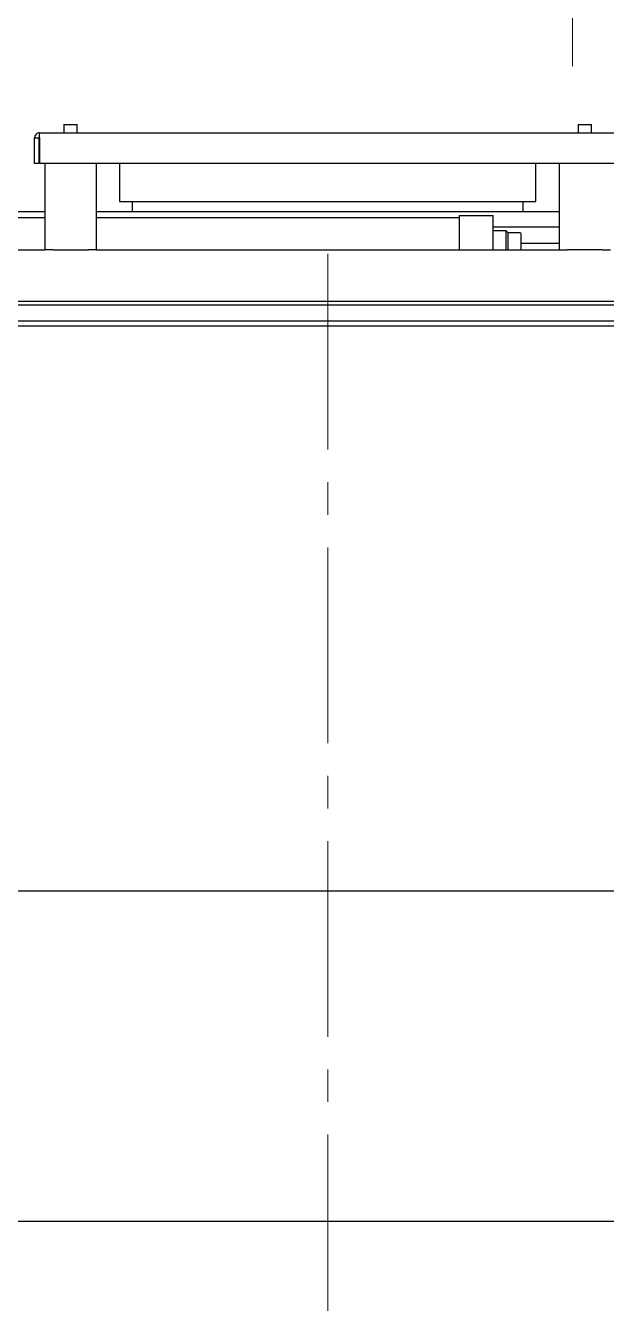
# Model space of a CAD drawing. Header units: millimetres. Extents: x 163705 to 1616509, y 81827 to 302547.
# Drawn here: x 1459592 to 1460157, y 144117 to 145361 of the extents above; entities that cross this region are included whole.
import ezdxf

# ---------------------------------------------------------------- set-up
doc = ezdxf.new("R2010")
doc.units = ezdxf.units.MM
doc.header["$LTSCALE"] = 10
doc.linetypes.add('CENTER2', pattern=[28.575, 19.05, -3.175, 3.175, -3.175])
doc.layers.add('1-中心线', color=1, linetype='CENTER2', lineweight=0)
doc.layers.add('1-隐线', color=8, linetype='Continuous')

# ---------------------------------------------------------------- blocks, each defined once
blk = doc.blocks.new('G$CABE3B3DF')
for p, q in [((1554.5, 2413.9), (1554.5, 2406)), ((1554.6, 2414), (1567.4, 2414)), ((1567.5, 2406), (1567.5, 2413.9)), ((2054.5, 2413.9), (2054.5, 2406)), ((2054.6, 2414), (2067.4, 2414)), ((2067.5, 2406), (2067.5, 2413.9)), ((1526, 2376), (1526, 2401)), ((1526, 2401), (1530, 2401)), ((1530, 2401), (1530, 2376)), ((1530.7, 2401), (1530.7, 2376)), ((1531, 2406), (2091, 2406)), ((1530, 2376), (1526, 2376)), ((2091.3, 2376), (1530.7, 2376)), ((1536, 2376), (1536, 2292)), ((1586, 2376), (1586, 2292)), ((1608.5, 2376), (1608.5, 2339)), ((2013.5, 2339), (2013.5, 2376)), ((2036, 2376), (2036, 2292)), ((1608.5, 2339), (2013.5, 2339)), ((1621, 2339), (1621, 2329)), ((2001, 2329), (2001, 2339)), ((1536, 2329), (1451, 2329)), ((2036, 2329), (1586, 2329)), ((1536, 2323), (1484, 2323)), ((1939, 2323), (1586, 2323)), ((1939, 2325.5), (1972, 2325.5)), ((1939, 2322), (1939, 2325.5)), ((1939, 2292), (1939, 2322)), ((1972, 2322), (1972, 2325.5)), ((1972, 2292), (1972, 2322)), ((2036, 2314), (1972, 2314)), ((1984.5, 2310.5), (1972, 2310.5)), ((1986.5, 2308.5), (1984.5, 2310.5)), ((1984.5, 2292), (1984.5, 2310.5)), ((1998, 2308.5), (1986.5, 2308.5)), ((1986.5, 2292), (1986.5, 2308.5)), ((1999, 2292), (1999, 2307.5)), ((1006, 2292), (1536, 2292)), ((1544, 2292), (1536, 2292)), ((1544, 2292), (1578, 2292)), ((1586, 2292), (1578, 2292)), ((1586, 2292), (2036, 2292)), ((2036, 2298), (1999, 2298)), ((2036, 2292), (2044, 2292)), ((2078, 2292), (2044, 2292)), ((2078, 2292), (2086, 2292)), ((986, 2242), (2636, 2242)), ((2536, 2238), (1451, 2238)), ((1011, 2218), (2611, 2218)), ((1014, 2223), (2608, 2223)), ((1011, 1668), (2611, 1668)), ((2695, 1346), (1426, 1346))]:
    blk.add_line(p, q)
for centre, radius, start, end in [((1554.6, 2413.9), 0.1, 90, 180), ((1567.4, 2413.9), 0.1, 0, 90), ((2054.6, 2413.9), 0.1, 90, 180), ((2067.4, 2413.9), 0.1, 0, 90), ((1998, 2307.5), 1, 0, 90)]:
    blk.add_arc(centre, radius, start, end)
for points in [[(1531, 2406), (1530.3, 2405.9), (1529, 2405.7), (1527.4, 2404.6), (1526.2, 2402.9), (1526.1, 2401.6), (1526, 2401)], [(1530.7, 2401), (1530.7, 2401.6), (1530.8, 2402.9), (1530.9, 2404.6), (1530.9, 2405.7), (1531, 2405.9), (1531, 2406)]]:
    blk.add_open_spline(points, degree=3)
blk.add_open_spline([(1530.7, 2401.9), (1530.7, 2401.9), (1530.5, 2401.9), (1530.3, 2401.7), (1530, 2401.4), (1530, 2401.1), (1530, 2401)], degree=3, knots=[0, 0, 0, 0, 0.098972, 0.399315, 0.699657, 1, 1, 1, 1])
at = {"layer": '1-中心线'}
blk.add_line((1811, 2288), (1811, 194.9), dxfattribs=at)
blk = doc.blocks.new('A$Cefa923cd')
at = {"layer": '1-中心线'}
blk.add_line((1440.8, 0), (1440.8, 2397.4), dxfattribs=at)

msp = doc.modelspace()

# ---------------------------------------------------------------- block references
at = {"xscale": -1}
msp.add_blockref('A$Cefa923cd', (1461564.379, 145321.632), dxfattribs=at)
at = {"layer": '1-隐线'}
msp.add_blockref('G$CABE3B3DF', (1458074.648, 142850.866), dxfattribs=at)

doc.saveas('drawing.dxf')
